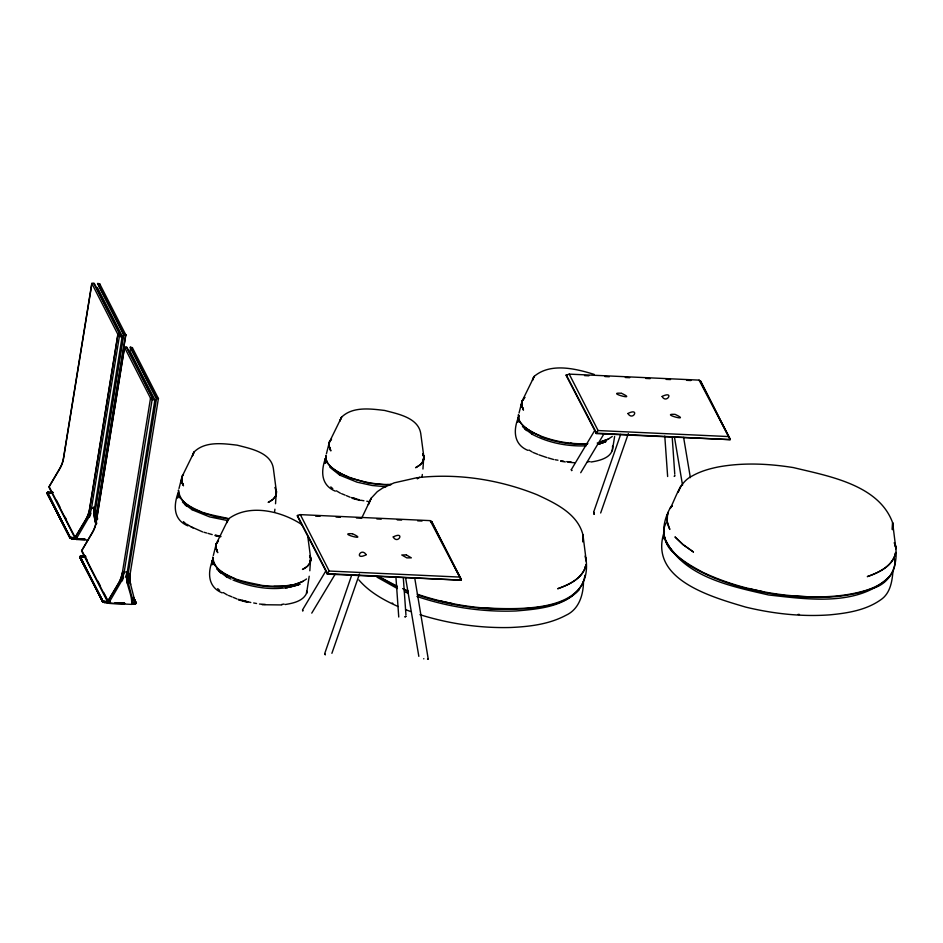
<?xml version="1.0" encoding="UTF-8"?>
<svg xmlns="http://www.w3.org/2000/svg" width="943" height="943" viewBox="0 0 943 943"><rect width="100%" height="100%" fill="white"/><g stroke="black" fill="none" stroke-linecap="round" stroke-linejoin="round"><path stroke-width="1.41" d="M297.41 515.668L300.334 514.63L430.185 520.63L431.918 521.88L461.327 580.157L327.469 574.122L297.34 516.104L297.41 515.467L327.669 573.65L461.327 580.157L430.185 520.63M566.295 375.161L569.23 374.123L699.081 380.123L700.814 381.373L730.212 439.65L596.365 433.615L566.224 375.597L566.295 374.96L596.565 433.143L730.212 439.65L699.081 380.123M405.926 616.262L404.818 616.958L405.879 616.427M674.764 475.92L674.221 476.427L674.823 475.578M94.925 517.259L94.772 513.334M127.6 581.112L127.435 577.187M366.202 554.661C360.792 546.763 354.061 560.861 366.096 554.79M393.184 537.015C397.981 545.042 405.407 530.826 393.29 536.885M627.908 413.576C633.071 421.474 640.073 407.341 628.014 413.447M662.08 396.508C666.524 404.429 674.823 390.331 662.186 396.378M612.537 446.11C613.657 457.414 599.701 460.762 590.931 462.011M385.817 486.729L372.12 485.492L357.032 482.168L339.657 475.095L339.669 473.044M70.819 538.453L47.174 493.519L47.515 492.399L52.961 492.411L48.14 492.258L47.174 493.519L69.971 537.934L71.951 538.712L84.764 539.302L71.951 538.712L69.817 537.758L47.15 493.283L48.14 492.258M79.849 557.36L80.803 556.099L85.601 556.287L79.896 556.523L79.849 557.36L102.634 601.775L110.319 602.825L104.025 602.447L102.481 601.599L79.86 556.735L84.092 556.794L79.849 557.36L103.494 602.294M311.756 613.127L335.06 574.393M580.711 472.726L603.956 433.886M405.95 614.895L403.345 578.2M674.764 474.211L672.241 437.693M584.978 575.23C579.226 611.205 522.858 609.001 494.615 609.296M667.455 514.619L667.22 521.868L669.825 529.424C666.182 522.563 665.923 513.923 670.638 507.511C676.473 496.254 679.738 482.014 692.162 475.991C700.236 471.37 709.254 468.777 718.318 466.95C743.096 462.412 768.616 463.638 793.393 467.587C827.93 476.015 878.699 484.466 892.62 522.717L895.602 546.492C898.207 564.232 891.453 583.304 872.464 588.408C850.845 596.813 827.235 598.039 804.285 597.178M894.742 560.177C896.628 576.609 879.654 585.968 866.311 590.283C841.851 597.614 815.895 597.909 790.635 595.67M423.761 658.874L423.784 658.638M51.452 492.694L47.185 493.071L70.195 538.005L47.15 493.283M306.687 590.99L306.569 593.347C302.821 601.269 293.073 603.249 285.187 604.522M664.344 531.487L664.002 538.724L664.344 531.487C648.03 579.332 711.281 596.872 745.689 607.103C773.06 613.704 801.409 616.899 829.545 614.871C847.238 613.209 865.851 610.321 880.691 599.831C890.074 593.619 892.09 581.961 892.927 571.599M178.003 493.095L177.72 497.798L178.003 493.095C173.418 506.061 173.418 519.782 187.881 525.876M325.418 458.369L325.123 463.084L325.418 458.369C320.82 471.335 320.832 485.056 335.284 491.162M275.533 503.751L276.358 491.315C277.218 496.678 272.374 500.25 268.177 502.419L273.152 499.307L275.922 495.546L276.358 491.315M309.823 570.774L310.648 558.339L309.693 555.745C313.135 561.474 307.583 567.321 302.467 569.442L307.442 566.33L310.212 562.57L310.648 558.339L310.754 558.975L309.999 562.877L310.754 558.975L309.599 555.58M422.947 469.025L423.772 456.601L422.806 453.996M48.576 492.812L52.997 492.435M79.141 538.96L84.835 539.219L72.022 538.63L69.817 537.758L71.951 538.712L72.104 537.981L69.865 537.215L71.114 538.064L76.383 538.3L69.865 537.215L47.233 492.965L52.914 492.529M79.813 557.124L102.87 601.846L79.849 556.924L81.357 556.064L81.263 556.9M102.481 601.599L104.626 602.565L104.756 601.752L102.539 601.056L110.472 602.223C109.423 603.449 100.642 600.856 103.317 602.247L110.307 602.813L103.317 602.247M133.281 597.296L135.933 602.494L135.662 603.744L131.678 603.803L136.075 603.107L133.446 597.414M583.481 581.407C583.422 594.727 579.096 609.284 566.012 615.26C549.097 624.337 529.565 626.635 510.658 627.496C479.999 628.286 449.21 623.853 419.953 614.683M95.868 524.013L94.123 516.045L94.182 507.912L93.734 510.693M93.711 506.992L93.97 512.155L122.225 336.026L97.412 287.521M126.845 571.764L126.633 575.996L154.9 399.879L130.075 351.374M324.864 653.145L351.798 574.841M593.677 512.132L594.007 512.933L593.713 511.908L620.683 434.334M306.758 591.626L306.569 593.347L309.21 576.22M133.269 597.284L136.04 603.32L131.607 603.768C135.108 604.805 140.307 601.434 131.784 603.52M274.59 511.955L274.908 509.196M422.004 477.229L422.323 474.482M136.122 602.718L135.332 603.768M612.313 450.825L614.624 436.456M91.789 283.407L63.464 458.133A32.404 28.585 -27.1 0 1 59.527 468.836L48.871 487.048L74.921 537.899L85.695 519.97A32.404 28.585 -27.1 0 0 89.632 509.279L117.958 334.553L91.789 283.407L94.253 283.372L120.256 334.187L117.958 334.553M76.359 538.111L70.654 538.406M76.819 536.555L76.395 539.184L84.799 539.573M87.758 540.021L76.548 539.502L76.972 536.862M119.737 334.176L91.377 509.149L89.09 516.835L77.102 537.463L75.122 537.369L49.166 486.647L59.633 469.048A32.404 28.585 -27.1 0 0 63.57 458.345L91.895 283.619L93.781 283.454L119.737 334.176L117.851 334.341L89.526 509.067A32.404 28.585 -27.1 0 1 85.589 519.77L75.122 537.369M121.164 337.464L121.6 334.8L118.759 334.659M99.781 283.984L97.966 283.654L123.922 334.376L95.608 509.35L95.844 519.64M125.843 334.918L123.474 334.341L97.518 283.419L99.675 283.772L125.843 334.918L97.565 509.644A32.404 28.585 -27.1 0 0 97.365 516.988M124.452 347.248L150.621 398.394L152.919 398.029L126.928 347.213L124.452 347.248L96.139 521.974A32.404 28.585 -27.1 0 1 92.19 532.677L81.546 550.889L107.585 601.752L118.358 583.823A32.404 28.585 -27.1 0 0 122.307 573.12L150.515 398.182L152.401 398.029L124.04 573.002L121.753 580.676L109.777 601.304L107.785 601.221L81.829 550.5L92.296 532.889A32.404 28.585 -27.1 0 0 96.245 522.186L124.559 347.46L126.456 347.307L152.401 398.029M130.169 350.383L130.641 347.495L132.444 347.826M104.767 602.058L102.539 601.056L80.179 556.24L81.322 556.099L80.108 556.724L102.752 600.962L103.754 602.117L110.425 602.577M127.317 583.375L126.48 575.69C126.15 585.568 132.421 594.703 131.643 604.38L109.223 603.343L109.647 600.715M125.949 577.328L126.621 573.155M130.641 347.495L156.585 398.217L128.272 573.191L128.743 584.731L133.222 602.388L135.214 602.483L133.222 598.581M326.891 573.309L327.056 573.957L329.201 571.045L459.052 577.045M328.034 573.757L327.351 573.403M431.54 521.373L430.715 521.868L431.918 521.88M460.691 579.886L461.316 579.591M461.41 579.521L432.519 523.624M566.955 375.243C566.378 373.711 566.484 376.457 566.696 374.76L566.46 374.677M595.787 432.802L595.952 433.45L598.098 430.55L727.949 436.538M596.931 433.25L596.247 432.896M700.743 381.809L699.671 380.925L700.814 381.373M729.576 439.379L730.212 439.084L701.415 383.129M329.85 467.256L339.574 475.001L339.621 473.056M182.211 476.25L181.516 481.142L183.449 485.633L181.516 481.142C183.449 469.319 179.877 482.368 183.013 484.69L181.469 480.164L181.952 476.922L179.005 488.521M667.243 515.845L668.198 512.19C661.526 525.899 661.727 543.05 674.21 553.352C685.372 564.385 699.529 571.694 713.827 577.8C742.695 589.493 773.673 595.67 804.733 597.202M124.004 571.635L123.109 575.536M47.197 492.894L47.563 493.767L47.728 492.623M79.86 556.735C79.801 558.374 82.548 553.612 85.66 556.276M134.448 603.897L135.78 603.308L131.82 603.308M418.833 656.352L405.62 577.965M600.667 512.992L628.344 433.568M134.672 603.32L136.04 602.53L131.82 603.296L136.075 603.107L134.625 603.65M90.988 513.157L89.561 517.012M123.651 577.01L122.225 580.853M331.889 653.322L359.448 574.075M431.623 522.116L431.847 522.316M48.659 492.258L47.327 492.894L69.865 537.215L71.114 538.064L76.383 538.312L69.959 537.145L47.669 492.387M302.573 610.062L302.844 611.064L302.55 609.885L325.665 571.258M666.135 523.011C660.124 533.196 666.548 545.278 674.08 552.739M213.307 555.545L216.242 543.946L218.257 540.987M326.419 453.795L329.355 442.196L331.382 439.238M519.039 413.022L521.986 401.423L524.874 397.321L522.104 401.081L521.503 404.665L523.483 410.134L521.55 405.655L521.986 401.423L521.503 404.665L523.047 409.191L521.503 404.665L522.104 401.081L534.245 376.351C550.582 362.466 575.713 368.654 594.231 374.418M428.169 658.603L414.72 577.929M361.582 518.379L371.224 498.175L377.283 491.668L382.504 488.109L394.162 482.851L416.665 477.783M700.425 380.866L699.6 381.361M213.413 558.209C207.566 571.057 206.953 586.676 222.171 592.899M519.157 415.686C513.31 428.535 512.697 444.153 527.915 450.377M107.785 601.221L118.252 583.611A32.404 28.585 -27.1 0 0 122.189 572.908M594.561 430.751L571.47 469.39M183.461 474.694L182.07 476.58L194.211 451.85C205.291 440.994 223.208 443.528 237.235 445.179C250.013 448.573 270.735 452.251 273.317 468.129L276.452 491.951L275.71 495.853L276.452 491.951L274.92 487.425M218.446 540.775L216.36 543.604L215.758 547.188L217.739 552.657L215.806 548.166L216.242 543.946L215.758 547.188L217.303 551.714L215.758 547.188L216.36 543.604L228.501 518.874C249.494 503.22 281.898 511.212 302.196 524.827M331.559 439.037L329.484 441.854L328.883 445.438L330.863 450.907L328.93 446.428L329.355 442.196L328.883 445.438L330.427 449.964L328.883 445.438L329.484 441.854L341.614 417.136C352.706 406.268 370.623 408.814 384.65 410.453C397.427 413.859 418.138 417.525 420.731 433.415L423.761 456.235C424.786 461.728 419.941 465.512 415.592 467.704L420.566 464.593L423.336 460.821L423.772 456.601L423.867 457.225L423.124 461.139L423.867 457.225L423.101 454.962M579.438 588.951C564.244 607.115 538.052 609.072 516.057 610.97C482.498 612.255 448.75 607.151 416.936 596.447M889.108 576.821C858.472 607.068 807.491 599.241 768.639 594.986C732.11 586.487 684.076 577.375 665.782 540.469M672.123 505.79L670.049 508.466L672.218 505.684L670.638 507.511M81.275 556.405L79.896 556.818L102.539 601.056L103.482 601.493M80.414 557.207L79.99 557.537M575.254 593.159L579.344 589.469M884.911 581.041L889.001 577.352M417.313 478.844L419.659 477.217M214.261 564.833L213 561.875L212.741 557.089C215.004 578.212 245.875 581.619 262.295 585.473C276.994 586.687 293.91 588.019 306.546 578.955M608.754 438.884L600.066 442.043L607.657 439.485L612.278 436.444M297.623 515.774L298.129 515.302M303.009 581.407L294.322 584.566L282.994 586.181M598.369 444.224L605.83 441.642L598.369 444.224L604.428 442.137M298.683 584.66L285.564 587.961M604.215 441.277L597.202 443.08M298.483 583.8L289.041 586.039M587.395 461.952L589.823 461.516M281.651 604.475L284.079 604.039M131.82 603.072L135.226 603.107M287.085 587.607L300.086 584.165C278.421 592.098 254.021 588.349 233.004 580.004M417.219 477.712C457.72 473.08 499.319 479.574 537.05 494.733C555.286 503.185 577.623 513.629 582.951 534.846L585.945 558.621C593.831 614.53 516.54 609.308 480.977 607.799M799.475 614.447L798.002 614.412M135.662 603.744L131.737 603.697M102.492 601.163L109.034 601.964M281.839 604.935L262.201 604.722M72.104 538.217L69.817 537.758M586.122 445.839C567.651 446.558 548.696 443.021 532.276 434.322M587.371 444.224C571.446 444.955 555.38 442.267 540.504 436.562M282.782 586.699C266.48 587.583 250.001 584.931 234.772 579.085M519.994 422.311L518.744 419.352L518.485 414.578C517.389 424.35 528.316 429.843 535.471 433.851C551.832 441.135 569.937 444.554 587.831 443.634M327.374 463.084L326.125 460.137L325.865 455.351C324.769 465.123 335.696 470.616 342.851 474.635C357.963 481.343 374.583 484.808 391.121 484.525M273.918 586.381L284.81 586.074M587.454 443.693L579.662 443.858M390.991 484.561L387.043 484.631M818.736 596.919C779.071 596.907 739.076 589.281 703.042 572.436C686.917 563.631 666.501 552.692 663.589 532.63M509.079 609.037C477.971 609.084 446.746 604.298 417.313 594.196M103.777 601.905L104.779 601.94L103.388 601.599M388.257 485.15L369.102 483.264L347.884 477.335M81.298 556.193L85.577 556.382M116.048 603.025L124.617 603.39L118.948 603.025M119.396 335.897L122.225 336.026M584.519 375.609L588.892 375.809M604.923 376.552L609.296 376.752M625.327 377.495L629.7 377.695M645.743 378.438L650.116 378.638M666.147 379.381L670.52 379.581M686.551 380.324L690.924 380.524M152.059 399.738L154.9 399.879M315.622 516.116L319.995 516.316M336.026 517.059L340.399 517.259M356.442 518.002L360.815 518.202M376.846 518.945L381.22 519.145M397.251 519.888L401.624 520.088M417.666 520.831L422.04 521.031M91.495 508.088L94.335 508.23M72.069 538.429L76.336 538.618L71.079 538.276L76.289 538.818M124.17 571.941L127.01 572.071M131.808 603.001L134.672 603.214M104.744 602.271L110.437 602.53M121.824 603.06L124.665 603.19M114.586 603.025L124.547 603.485M124.476 603.744L109.223 603.343M47.515 492.399L48.6 492.564M82.017 538.948L84.858 539.101M566.672 461.622L571.057 461.893M259.478 604.05L265.313 604.416M495.063 609.331C469.095 608.082 443.257 603.473 418.574 595.269M567.934 462.211L574.641 462.765M229.019 519.027L215.075 516.611L200.47 512.061M570.468 443.163L572 443.351M377.848 483.936L379.381 484.124M264.735 585.674L266.256 585.874M227.935 520.642L209.617 516.894L192.242 509.821M71.114 538.064L69.817 537.321M621.248 393.255C604.84 392.123 639.024 401.518 621.59 393.337M674.964 414.378C658.886 413.411 692.634 422.547 675.306 414.472M352.352 533.762C336.026 532.665 370.08 542.036 352.706 533.844M406.068 554.885L401.765 554.991L406.857 557.879L411.337 557.843L406.421 554.967M560.743 461.257L565.317 461.917M555.085 459.748L557.973 460.219M361.016 500.285L363.904 500.757M217.939 535.707L215.051 535.235L220.839 536.272M238.32 599.324L250.791 602.494M228.006 518.45C211.586 514.595 180.714 511.189 178.451 490.065L178.71 494.851L179.96 497.81M123.922 334.376L125.737 334.706L97.459 509.432A32.404 28.585 -27.1 0 0 97.624 519.157M156.585 398.217L158.4 398.547L130.228 573.485A32.404 28.585 -27.1 0 0 130.676 584.389M215.24 535.742L220.709 536.756M560.873 460.726L563.773 461.268M366.803 501.228L369.703 501.77M253.679 602.966L256.579 603.508M750.534 588.939L748.777 588.55L762.274 591.532M440.864 601.056L439.108 600.667L452.605 603.65M352.588 498.446L360.108 500.45M246.983 602.2L238.414 599.842M546.728 457.508L538.96 454.856M355.452 498.647L351.421 497.562L359.648 499.896M204.006 532.276L206.694 533.007M548.072 457.874L553.635 459.512M208.038 533.373L212.21 534.598M242.327 600.396L247.891 602.023M392.135 603.048L392.83 603.296M410.57 611.512L405.525 609.614M404.17 589.917L408.236 591.52M533.078 452.463L537.71 454.326M341.614 493.708L345.091 495.099M190.851 526.654L202.662 531.923M228.501 595.446L231.966 596.848M346.34 495.629L350.065 497.197M233.216 597.367L236.952 598.935M404.5 591.697L408.119 593.23M397.345 586.287L380.701 577.576M402.637 588.609L407.93 590.919M540.469 435.996C533.101 432.684 525.298 429.112 520.371 422.417M347.849 476.769C340.482 473.457 332.679 469.897 327.74 463.19M200.435 511.495C193.067 508.171 185.264 504.611 180.325 497.916M234.736 578.519C227.357 575.195 219.554 571.635 214.627 564.94M398.087 606.526C383.612 600.054 369.302 592.086 358.847 579.91M397.298 586.876L379.51 577.316M397.38 588.562L377.011 577.14M226.544 576.845L231.011 579.12M186.455 524.037L188.647 525.345M528.999 450.023L532.052 451.862M336.368 490.808L340.458 493.236M188.965 525.522L193.044 527.962M223.255 592.546L227.334 594.986M531.946 434.063L524.768 428.817M191.912 509.562L184.734 504.316M226.214 576.586L219.024 571.34M531.274 432.165L524.296 427.285M338.655 472.938L331.677 468.058M186.372 504.281L191.24 507.664M220.662 571.305L225.53 574.676M330.816 486.906L332.773 488.663M183.402 521.62L185.358 523.389M217.703 588.644L219.648 590.412M522.469 426.472L526.689 430.586M185.311 504.776L186.655 506.085L182.435 501.971M216.725 568.994L220.945 573.108M135.356 603.001L130.558 584.177A32.404 28.585 -27.1 0 1 130.122 573.273M133.411 597.744L136.087 602.931L133.423 597.721M569.23 374.123L598.098 430.55M300.334 514.63L329.201 571.045M132.067 601.74L131.643 604.38M56.521 500.356L59.833 506.827M65.138 517.188L66.458 519.77M75.075 536.602L76.548 539.502M85.884 557.737L87.204 560.319M97.801 581.029L100.453 586.204M103.765 592.675L107.078 599.147M70.077 537.121L47.233 492.682M102.634 600.986L79.896 556.523M422.794 453.996L423.761 456.235L422.806 453.878M309.681 555.616L310.636 557.973L307.795 536.579M894.447 542.885L895.602 546.492L894.306 542.72M585.073 556.099L586.181 561.085L585.733 557.643M96.068 520.89L96.764 523.613M95.019 520.96L95.738 523.813M327.08 461.233L327.469 462.954M213.955 562.971L214.344 564.692M94.807 519.841L93.805 511.849M683.616 437.422L690.37 477.653M674.516 437.458L682.543 485.244M894.518 559.046L894.966 562.523M664.78 436.079L667.644 476.51M395.895 576.586L398.748 617.017M226.261 576.574L226.556 574.794L226.249 576.621M532.005 434.051L532.288 432.271L531.993 434.11M582.951 534.846L582.739 541.659L582.951 534.846M892.62 522.717L892.396 529.542L892.62 522.717M212.163 561.674L212.01 564.822L212.305 560.118L212.163 561.674M517.907 419.152L517.754 422.311L518.037 417.596L517.907 419.152M192.254 507.77L191.959 509.609L192.266 507.782M585.992 564.645C583.469 578.142 569.313 584.589 557.655 588.738C569.03 584.719 581.902 578.707 585.721 566.224L585.037 568.299L585.992 564.645M895.661 552.515C893.127 566.024 878.982 572.472 867.312 576.621C878.699 572.601 891.571 566.59 895.379 554.107L894.707 556.181L895.661 552.515M193.445 453.029L192.419 455.799L194.211 451.85L193.445 453.029M227.734 520.053L226.709 522.823L228.501 518.874L227.734 520.053M340.859 418.303L339.834 421.085L341.614 417.136L340.859 418.303M533.479 377.53L532.453 380.312L534.245 376.351L533.479 377.53M369.243 502.383L368.348 504.529L371.224 498.175L369.243 502.383M678.901 490.266L678.017 492.411L680.893 486.046L678.901 490.266M405.478 615.331L405.478 615.331M428.24 658.709L427.603 659.298L428.24 658.709M130.181 347.26L156.137 398.182L158.507 398.759L132.338 347.613L130.287 347.248M693.388 551.95L683.062 544.63L675.141 537.062L683.062 544.63L693.388 551.95M571.729 470.557L571.34 469.685L571.729 470.557M594.125 514.183L593.713 513.428L594.125 514.183M325.229 654.678L324.828 653.935L325.229 654.678M895.614 546.857L895.402 545.525L895.85 548.956L895.614 546.857"/></g></svg>
